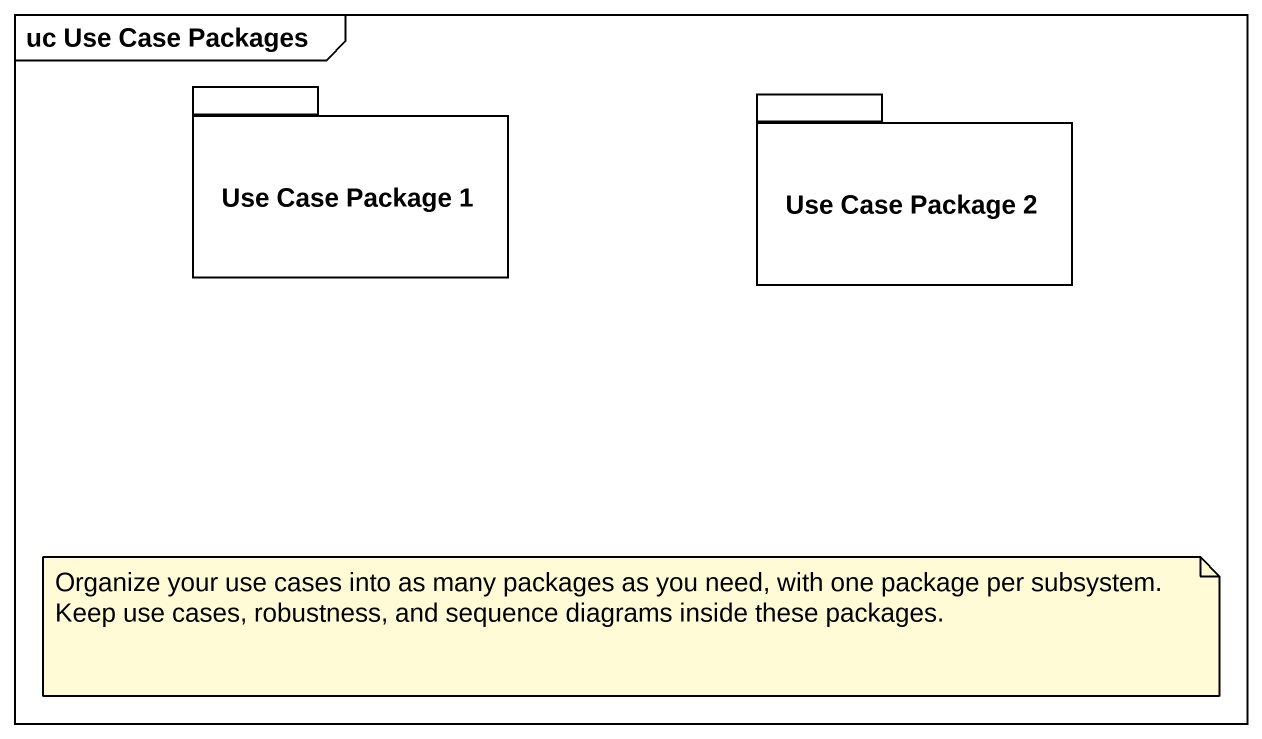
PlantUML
@startuml
mainframe uc Use Case Packages
package "Use Case Package 1" as Use_Case_Package_1 {
}
package "Use Case Package 2" as Use_Case_Package_2 {
}
note as N1
  Organize your use cases into as many packages as you need, with one package per subsystem.
  Keep use cases, robustness, and sequence diagrams inside these packages.
end note
@enduml
